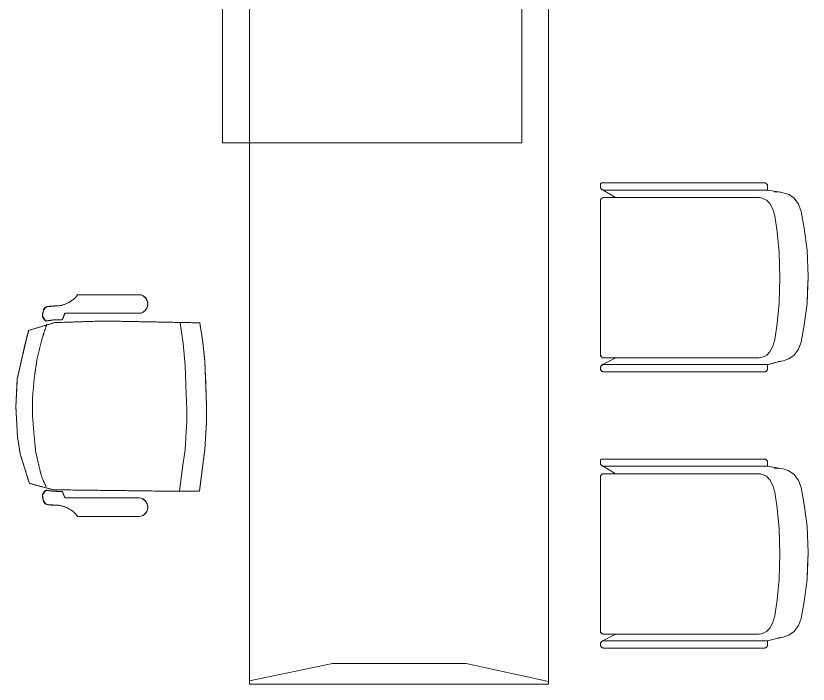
# Model space of a CAD drawing. Extents: x -2050 to 29725, y -1777 to 6820.
# Drawn here: x 15340.1 to 15567.3, y 2563.9 to 2755.5 of the extents above; entities that cross this region are included whole.
import ezdxf

# ---------------------------------------------------------------- set-up
doc = ezdxf.new("R2010")
doc.units = 0
doc.header["$LTSCALE"] = 25
doc.header["$MEASUREMENT"] = 0
doc.layers.get('0').update_dxf_attribs({"color": 9, "lineweight": 9})
doc.layers.add('05', color=9, linetype='Continuous', lineweight=9)
doc.layers.add('40', color=9, linetype='Continuous', lineweight=9)

# ---------------------------------------------------------------- blocks, each defined once
blk = doc.blocks.new('Group-32-1')
for p, q in [((384804.5516, 69159.371), (384804.573, 69159.3356)), ((384804.5731, 69159.3699), (384804.573, 69159.3694)), ((384804.573, 69159.3694), (384804.573, 69159.3689)), ((384804.573, 69159.3689), (384804.573, 69158.9239)), ((384804.5732, 69159.3709), (384804.5731, 69159.3704)), ((384804.5731, 69159.3704), (384804.5731, 69159.3699)), ((384804.5733, 69159.3713), (384804.5732, 69159.3709)), ((384804.5735, 69159.3718), (384804.5733, 69159.3713)), ((384804.5736, 69159.3723), (384804.5735, 69159.3718)), ((384804.5738, 69159.3727), (384804.5736, 69159.3723)), ((384804.574, 69159.3732), (384804.5738, 69159.3727)), ((384804.5742, 69159.3736), (384804.574, 69159.3732)), ((384804.5745, 69159.374), (384804.5742, 69159.3736)), ((384804.5747, 69159.3745), (384804.5745, 69159.374)), ((384804.575, 69159.3749), (384804.5747, 69159.3745)), ((384804.5753, 69159.3752), (384804.575, 69159.3749)), ((384804.5756, 69159.3756), (384804.5753, 69159.3752)), ((384804.576, 69159.376), (384804.5756, 69159.3756)), ((384804.5763, 69159.3763), (384804.576, 69159.376)), ((384804.5767, 69159.3766), (384804.5763, 69159.3763)), ((384804.5771, 69159.3769), (384804.5767, 69159.3766)), ((384804.5775, 69159.3772), (384804.5771, 69159.3769)), ((384804.5779, 69159.3775), (384804.5775, 69159.3772)), ((384804.5783, 69159.3777), (384804.5779, 69159.3775)), ((384804.5788, 69159.3779), (384804.5783, 69159.3777)), ((384804.5792, 69159.3781), (384804.5788, 69159.3779)), ((384804.5797, 69159.3783), (384804.5792, 69159.3781)), ((384804.5801, 69159.3785), (384804.5797, 69159.3783)), ((384804.5806, 69159.3786), (384804.5801, 69159.3785)), ((384804.5811, 69159.3787), (384804.5806, 69159.3786)), ((384804.5816, 69159.3788), (384804.5811, 69159.3787)), ((384804.5821, 69159.3789), (384804.5816, 69159.3788)), ((384804.5825, 69159.3789), (384804.5821, 69159.3789)), ((384804.583, 69159.3789), (384804.5825, 69159.3789)), ((384805.023, 69159.3789), (384804.583, 69159.3789)), ((384805.0235, 69159.3789), (384805.023, 69159.3789)), ((384805.024, 69159.3789), (384805.0235, 69159.3789)), ((384805.0245, 69159.3788), (384805.024, 69159.3789)), ((384805.0249, 69159.3787), (384805.0245, 69159.3788)), ((384805.0254, 69159.3786), (384805.0249, 69159.3787)), ((384805.0259, 69159.3785), (384805.0254, 69159.3786)), ((384805.0264, 69159.3783), (384805.0259, 69159.3785)), ((384805.0268, 69159.3781), (384805.0264, 69159.3783)), ((384805.0273, 69159.3779), (384805.0268, 69159.3781)), ((384805.0277, 69159.3777), (384805.0273, 69159.3779)), ((384805.0281, 69159.3775), (384805.0277, 69159.3777)), ((384805.0285, 69159.3772), (384805.0281, 69159.3775)), ((384805.029, 69159.3769), (384805.0285, 69159.3772)), ((384805.0293, 69159.3766), (384805.029, 69159.3769)), ((384805.0297, 69159.3763), (384805.0293, 69159.3766)), ((384805.0301, 69159.376), (384805.0297, 69159.3763)), ((384805.0304, 69159.3756), (384805.0301, 69159.376)), ((384805.0307, 69159.3752), (384805.0304, 69159.3756)), ((384805.031, 69159.3749), (384805.0307, 69159.3752)), ((384805.0313, 69159.3745), (384805.031, 69159.3749)), ((384805.0316, 69159.374), (384805.0313, 69159.3745)), ((384805.0318, 69159.3736), (384805.0316, 69159.374)), ((384805.032, 69159.3732), (384805.0318, 69159.3736)), ((384805.0322, 69159.3727), (384805.032, 69159.3732)), ((384805.0324, 69159.3723), (384805.0322, 69159.3727)), ((384805.0326, 69159.3718), (384805.0324, 69159.3723)), ((384805.0327, 69159.3713), (384805.0326, 69159.3718)), ((384805.0328, 69159.3709), (384805.0327, 69159.3713)), ((384805.0329, 69159.3704), (384805.0328, 69159.3709)), ((384805.0329, 69159.3699), (384805.0329, 69159.3704)), ((384805.033, 69159.3694), (384805.0329, 69159.3699)), ((384805.0521, 69159.3725), (384805.033, 69159.3345)), ((384805.033, 69159.3689), (384805.033, 69159.3694)), ((384805.033, 69158.9322), (384805.033, 69159.3689)), ((384805.033, 69158.9322), (384805.033, 69158.9322)), ((384804.5516, 69158.8992), (384804.558, 69158.8616)), ((384805.0524, 69158.8992), (384805.0423, 69158.8616))]:
    blk.add_line(p, q)
at = {"flags": 128}
for points in [[(384804.5309, 69158.9092), (384804.5309, 69158.9087), (384804.531, 69158.9082), (384804.531, 69158.9077), (384804.5311, 69158.9072), (384804.5312, 69158.9068), (384804.5314, 69158.9063), (384804.5315, 69158.9058), (384804.5317, 69158.9054), (384804.5319, 69158.9049), (384804.5321, 69158.9045), (384804.5324, 69158.904), (384804.5326, 69158.9036), (384804.5329, 69158.9032), (384804.5332, 69158.9028), (384804.5335, 69158.9025), (384804.5339, 69158.9021), (384804.5342, 69158.9018), (384804.5346, 69158.9015), (384804.535, 69158.9012), (384804.5354, 69158.9009), (384804.5358, 69158.9006), (384804.5362, 69158.9004), (384804.5367, 69158.9001), (384804.5371, 69158.8999), (384804.5376, 69158.8998), (384804.538, 69158.8996), (384804.5385, 69158.8995), (384804.539, 69158.8994), (384804.5395, 69158.8993), (384804.54, 69158.8992), (384804.5404, 69158.8992), (384804.5409, 69158.8992), (384804.5516, 69158.8992), (384804.5516, 69159.3689), (384804.5516, 69159.3694), (384804.5516, 69159.3699), (384804.5515, 69159.3704), (384804.5515, 69159.3709), (384804.5513, 69159.3713), (384804.5512, 69159.3718), (384804.5511, 69159.3723), (384804.5509, 69159.3727), (384804.5507, 69159.3732), (384804.5505, 69159.3736), (384804.5502, 69159.374), (384804.55, 69159.3745), (384804.5497, 69159.3749), (384804.5494, 69159.3752), (384804.5491, 69159.3756), (384804.5487, 69159.376), (384804.5484, 69159.3763), (384804.548, 69159.3766), (384804.5476, 69159.3769), (384804.5472, 69159.3772), (384804.5468, 69159.3775), (384804.5464, 69159.3777), (384804.5459, 69159.3779), (384804.5455, 69159.3781), (384804.545, 69159.3783), (384804.5445, 69159.3785), (384804.5441, 69159.3786), (384804.5436, 69159.3787), (384804.5431, 69159.3788), (384804.5426, 69159.3789), (384804.5421, 69159.3789), (384804.5416, 69159.3789), (384804.5359, 69159.3789), (384804.5357, 69159.3789), (384804.5354, 69159.3789), (384804.5352, 69159.3788), (384804.535, 69159.3788), (384804.5347, 69159.3788), (384804.5345, 69159.3787), (384804.5343, 69159.3786), (384804.534, 69159.3785), (384804.5338, 69159.3784), (384804.5336, 69159.3783), (384804.5334, 69159.3782), (384804.5332, 69159.3781), (384804.533, 69159.3779), (384804.5328, 69159.3778), (384804.5326, 69159.3776), (384804.5324, 69159.3774), (384804.5322, 69159.3773), (384804.5321, 69159.3771), (384804.5319, 69159.3769), (384804.5318, 69159.3767), (384804.5316, 69159.3765), (384804.5315, 69159.3763), (384804.5314, 69159.376), (384804.5313, 69159.3758), (384804.5312, 69159.3756), (384804.5312, 69159.3754), (384804.5311, 69159.3751), (384804.531, 69159.3749), (384804.531, 69159.3746), (384804.531, 69159.3744), (384804.5309, 69159.3741), (384804.5309, 69159.3739), (384804.5309, 69158.9092)], [(384805.0521, 69158.8992), (384805.0628, 69158.8992), (384805.0633, 69158.8992), (384805.0638, 69158.8992), (384805.0642, 69158.8993), (384805.0647, 69158.8994), (384805.0652, 69158.8995), (384805.0657, 69158.8996), (384805.0661, 69158.8998), (384805.0666, 69158.8999), (384805.0671, 69158.9001), (384805.0675, 69158.9004), (384805.0679, 69158.9006), (384805.0683, 69158.9009), (384805.0687, 69158.9012), (384805.0691, 69158.9015), (384805.0695, 69158.9018), (384805.0698, 69158.9021), (384805.0702, 69158.9025), (384805.0705, 69158.9028), (384805.0708, 69158.9032), (384805.0711, 69158.9036), (384805.0714, 69158.904), (384805.0716, 69158.9045), (384805.0718, 69158.9049), (384805.072, 69158.9054), (384805.0722, 69158.9058), (384805.0723, 69158.9063), (384805.0725, 69158.9068), (384805.0726, 69158.9072), (384805.0727, 69158.9077), (384805.0727, 69158.9082), (384805.0728, 69158.9087), (384805.0728, 69158.9092), (384805.0728, 69159.3689), (384805.0728, 69159.3694), (384805.0727, 69159.3699), (384805.0727, 69159.3704), (384805.0726, 69159.3709), (384805.0725, 69159.3713), (384805.0723, 69159.3718), (384805.0722, 69159.3723), (384805.072, 69159.3727), (384805.0718, 69159.3732), (384805.0716, 69159.3736), (384805.0714, 69159.374), (384805.0711, 69159.3745), (384805.0708, 69159.3749), (384805.0705, 69159.3752), (384805.0702, 69159.3756), (384805.0698, 69159.376), (384805.0695, 69159.3763), (384805.0691, 69159.3766), (384805.0687, 69159.3769), (384805.0683, 69159.3772), (384805.0679, 69159.3775), (384805.0675, 69159.3777), (384805.0671, 69159.3779), (384805.0666, 69159.3781), (384805.0661, 69159.3783), (384805.0657, 69159.3785), (384805.0652, 69159.3786), (384805.0647, 69159.3787), (384805.0642, 69159.3788), (384805.0638, 69159.3789), (384805.0633, 69159.3789), (384805.0628, 69159.3789), (384805.0621, 69159.3789), (384805.0616, 69159.3789), (384805.0611, 69159.3789), (384805.0606, 69159.3788), (384805.0601, 69159.3787), (384805.0596, 69159.3786), (384805.0592, 69159.3785), (384805.0587, 69159.3783), (384805.0582, 69159.3781), (384805.0578, 69159.3779), (384805.0574, 69159.3777), (384805.0569, 69159.3775), (384805.0565, 69159.3772), (384805.0561, 69159.3769), (384805.0557, 69159.3766), (384805.0554, 69159.3763), (384805.055, 69159.376), (384805.0547, 69159.3756), (384805.0543, 69159.3752), (384805.054, 69159.3749), (384805.0538, 69159.3745), (384805.0535, 69159.374), (384805.0533, 69159.3736), (384805.053, 69159.3732), (384805.0528, 69159.3727), (384805.0527, 69159.3723), (384805.0525, 69159.3718), (384805.0524, 69159.3713), (384805.0523, 69159.3709), (384805.0522, 69159.3704), (384805.0521, 69159.3699), (384805.0521, 69159.3694), (384805.0521, 69159.3689), (384805.0521, 69158.8992)]]:
    blk.add_lwpolyline(points, close=True, dxfattribs=at)
for points in [[(384804.5309, 69158.9092, 0.414214), (384804.5409, 69158.8992), (384804.5516, 69158.8992), (384804.5516, 69159.3689, 0.414214), (384804.5416, 69159.3789), (384804.5359, 69159.3789, 0.414214), (384804.5309, 69159.3739)], [(384805.0521, 69158.8992), (384805.0628, 69158.8992, 0.414214), (384805.0728, 69158.9092), (384805.0728, 69159.3689, 0.414214), (384805.0628, 69159.3789), (384805.0621, 69159.3789, 0.414214), (384805.0521, 69159.3689)]]:
    blk.add_lwpolyline(points, format="xyb", close=True, dxfattribs=at)
blk.add_lwpolyline([(384805.033, 69158.9322), (384805.033, 69159.3689, 0.414214), (384805.023, 69159.3789), (384804.583, 69159.3789, 0.414214), (384804.573, 69159.3689), (384804.573, 69158.9239), (384804.5738, 69158.9202)], format="xyb", dxfattribs=at)
for points in [[(384804.573, 69158.9322), (384804.573, 69158.9239), (384804.5752, 69158.9142), (384804.5804, 69158.903), (384804.5903, 69158.8926), (384804.6064, 69158.8839), (384804.6258, 69158.8783), (384804.6716, 69158.8721), (384804.7307, 69158.8665), (384804.803, 69158.8644)], [(384805.033, 69158.9322), (384805.033, 69158.9239), (384805.0308, 69158.9142), (384805.0256, 69158.903), (384805.0157, 69158.8926), (384804.9996, 69158.8839), (384804.9803, 69158.8783), (384804.9344, 69158.8721), (384804.8753, 69158.8665), (384804.803, 69158.8644)], [(384804.5569, 69158.8806), (384804.5569, 69158.8686), (384804.5592, 69158.8546), (384804.5647, 69158.8386), (384804.5752, 69158.8236), (384804.5922, 69158.8111), (384804.6127, 69158.8031), (384804.6612, 69158.7941), (384804.7237, 69158.7861), (384804.8002, 69158.7831)], [(384805.0434, 69158.8658), (384805.0434, 69158.8686), (384805.0412, 69158.8546), (384805.0357, 69158.8386), (384805.0252, 69158.8236), (384805.0082, 69158.8111), (384804.9877, 69158.8031), (384804.9392, 69158.7941), (384804.8767, 69158.7861), (384804.8002, 69158.7831)]]:
    blk.add_lwpolyline(points, dxfattribs=at)
at = {"layer": '40'}
blk.add_lwpolyline([(384805.023, 69159.3789), (384804.583, 69159.3789, 0.414214), (384804.573, 69159.3689), (384804.573, 69159.3366), (384804.573, 69159.3356), (384804.5516, 69159.371), (384804.551, 69159.3725, 0.309775), (384804.5416, 69159.3789), (384804.5359, 69159.3789, 0.413784), (384804.5309, 69159.3739), (384804.5309, 69158.9092, 0.414214), (384804.5409, 69158.8992), (384804.5516, 69158.8992), (384804.5569, 69158.8686), (384804.5592, 69158.8546), (384804.5647, 69158.8386), (384804.5752, 69158.8236), (384804.5922, 69158.8111), (384804.6127, 69158.8031), (384804.6612, 69158.7941), (384804.7237, 69158.7861), (384804.8002, 69158.7831), (384804.8384, 69158.7846), (384804.8767, 69158.7861), (384804.9392, 69158.7941), (384804.9877, 69158.8031), (384805.0082, 69158.8111), (384805.0252, 69158.8236), (384805.0357, 69158.8386), (384805.0412, 69158.8546), (384805.0473, 69158.8804), (384805.0524, 69158.8992), (384805.0628, 69158.8992, 0.414214), (384805.0728, 69158.9092), (384805.0728, 69159.3689, 0.781144), (384805.0521, 69159.3725), (384805.033, 69159.3345), (384805.033, 69159.3689, 0.407263), (384805.0232, 69159.3789)], format="xyb", close=True, dxfattribs=at)
blk = doc.blocks.new('Group-258-1')
at = {"linetype": 'Continuous'}
for p, q in [((384800.0983, 69164.505), (384800.0936, 69164.5084)), ((384800.71, 69164.505), (384800.7146, 69164.5084)), ((384800.2257, 69164.3995), (384800.1668, 69164.4084)), ((384800.6491, 69164.4097), (384800.5895, 69164.4019)), ((384800.2892, 69164.3936), (384800.2257, 69164.3995)), ((384800.3717, 69164.3904), (384800.2892, 69164.3936)), ((384800.4137, 69164.389), (384800.3717, 69164.3904)), ((384800.4502, 69164.389), (384800.4137, 69164.389)), ((384800.4792, 69164.3908), (384800.4502, 69164.389)), ((384800.5299, 69164.394), (384800.4792, 69164.3908)), ((384800.5895, 69164.4019), (384800.5299, 69164.394))]:
    blk.add_line(p, q, dxfattribs=at)
at = {"linetype": 'Continuous', "flags": 128}
for points in [[(384800.0862, 69164.6997), (384800.0862, 69164.6409), (384800.0862, 69164.6409)], [(384800.722, 69164.6997), (384800.722, 69164.6409), (384800.722, 69164.6409)], [(384800.0862, 69164.6409), (384800.0862, 69164.5259), (384800.0862, 69164.6409)], [(384800.1395, 69164.5259), (384800.1395, 69164.6409), (384800.1395, 69164.6409)], [(384800.6687, 69164.5259), (384800.6687, 69164.6409), (384800.6687, 69164.6409)], [(384800.722, 69164.6409), (384800.722, 69164.5259), (384800.722, 69164.6409)], [(384800.0862, 69164.5259), (384800.0862, 69164.5259), (384800.087, 69164.52)], [(384800.0862, 69164.5259), (384800.087, 69164.52), (384800.087, 69164.52)], [(384800.1387, 69164.52), (384800.1387, 69164.52), (384800.1395, 69164.5259)], [(384800.1387, 69164.52), (384800.1395, 69164.5259), (384800.1395, 69164.5259)], [(384800.6695, 69164.52), (384800.6695, 69164.52), (384800.6687, 69164.5259)], [(384800.6695, 69164.52), (384800.6687, 69164.5259), (384800.6687, 69164.5259)], [(384800.722, 69164.5259), (384800.722, 69164.5259), (384800.7213, 69164.52)], [(384800.722, 69164.5259), (384800.7213, 69164.52), (384800.7213, 69164.52)], [(384800.087, 69164.52), (384800.087, 69164.52), (384800.0892, 69164.5143)], [(384800.087, 69164.52), (384800.0892, 69164.5143), (384800.0892, 69164.5143)], [(384800.0892, 69164.5143), (384800.0892, 69164.5143), (384800.0929, 69164.5094)], [(384800.0892, 69164.5143), (384800.0936, 69164.5084), (384800.0929, 69164.5094)], [(384800.0977, 69164.5054), (384800.0977, 69164.5054), (384800.1034, 69164.5026)], [(384800.0977, 69164.5054), (384800.1034, 69164.5026), (384800.1034, 69164.5026)], [(384800.1034, 69164.5026), (384800.1034, 69164.5026), (384800.1096, 69164.5011)], [(384800.1034, 69164.5026), (384800.1096, 69164.5011), (384800.1096, 69164.5011)], [(384800.1096, 69164.5011), (384800.1096, 69164.5011), (384800.1161, 69164.5011)], [(384800.1096, 69164.5011), (384800.1161, 69164.5011), (384800.1161, 69164.5011)], [(384800.1161, 69164.5011), (384800.1161, 69164.5011), (384800.1223, 69164.5026)], [(384800.1161, 69164.5011), (384800.1223, 69164.5026), (384800.1223, 69164.5026)], [(384800.1223, 69164.5026), (384800.1223, 69164.5026), (384800.128, 69164.5054)], [(384800.1223, 69164.5026), (384800.128, 69164.5054), (384800.128, 69164.5054)], [(384800.128, 69164.5054), (384800.128, 69164.5054), (384800.1328, 69164.5094)], [(384800.128, 69164.5054), (384800.1328, 69164.5094), (384800.1328, 69164.5094)], [(384800.1328, 69164.5094), (384800.1328, 69164.5094), (384800.1365, 69164.5143)], [(384800.1328, 69164.5094), (384800.1365, 69164.5143), (384800.1365, 69164.5143)], [(384800.1365, 69164.5143), (384800.1365, 69164.5143), (384800.1387, 69164.52)], [(384800.1365, 69164.5143), (384800.1387, 69164.52), (384800.1387, 69164.52)], [(384800.6718, 69164.5143), (384800.6718, 69164.5143), (384800.6695, 69164.52)], [(384800.6718, 69164.5143), (384800.6695, 69164.52), (384800.6695, 69164.52)], [(384800.6754, 69164.5094), (384800.6754, 69164.5094), (384800.6718, 69164.5143)], [(384800.6754, 69164.5094), (384800.6718, 69164.5143), (384800.6718, 69164.5143)], [(384800.6802, 69164.5054), (384800.6802, 69164.5054), (384800.6754, 69164.5094)], [(384800.6802, 69164.5054), (384800.6754, 69164.5094), (384800.6754, 69164.5094)], [(384800.6859, 69164.5026), (384800.6859, 69164.5026), (384800.6802, 69164.5054)], [(384800.6859, 69164.5026), (384800.6802, 69164.5054), (384800.6802, 69164.5054)], [(384800.6922, 69164.5011), (384800.6922, 69164.5011), (384800.6859, 69164.5026)], [(384800.6922, 69164.5011), (384800.6859, 69164.5026), (384800.6859, 69164.5026)], [(384800.6986, 69164.5011), (384800.6986, 69164.5011), (384800.6922, 69164.5011)], [(384800.6986, 69164.5011), (384800.6922, 69164.5011), (384800.6922, 69164.5011)], [(384800.7048, 69164.5026), (384800.7048, 69164.5026), (384800.6986, 69164.5011)], [(384800.7048, 69164.5026), (384800.6986, 69164.5011), (384800.6986, 69164.5011)], [(384800.7105, 69164.5054), (384800.7105, 69164.5054), (384800.7048, 69164.5026)], [(384800.7105, 69164.5054), (384800.7048, 69164.5026), (384800.7048, 69164.5026)], [(384800.719, 69164.5143), (384800.7146, 69164.5084), (384800.7153, 69164.5094)], [(384800.719, 69164.5143), (384800.719, 69164.5143), (384800.7153, 69164.5094)], [(384800.7213, 69164.52), (384800.7213, 69164.52), (384800.719, 69164.5143)], [(384800.7213, 69164.52), (384800.719, 69164.5143), (384800.719, 69164.5143)]]:
    blk.add_lwpolyline(points, close=True, dxfattribs=at)
at = {"linetype": 'Continuous'}
for points in [[(384800.3272, 69164.8751), (384800.2792, 69164.8644), (384800.2312, 69164.8536)], [(384800.4074, 69164.8792), (384800.3673, 69164.8772), (384800.3272, 69164.8751)], [(384800.4932, 69164.8746), (384800.4503, 69164.8769), (384800.4074, 69164.8792)], [(384800.5432, 69164.8666), (384800.5182, 69164.8706), (384800.4932, 69164.8746)], [(384800.6271, 69164.8405), (384800.5851, 69164.8535), (384800.5432, 69164.8666)], [(384800.1886, 69164.8426), (384800.1775, 69164.8055), (384800.1663, 69164.7685)], [(384800.2312, 69164.8536), (384800.2099, 69164.8481), (384800.1886, 69164.8426)], [(384800.6454, 69164.7717), (384800.6363, 69164.8061), (384800.6271, 69164.8405)], [(384800.2746, 69164.8191), (384800.2429, 69164.8115), (384800.2113, 69164.8039)], [(384800.3252, 69164.8264), (384800.2999, 69164.8227), (384800.2746, 69164.8191)], [(384800.3841, 69164.8318), (384800.3546, 69164.8291), (384800.3252, 69164.8264)], [(384800.4307, 69164.8318), (384800.4074, 69164.8318), (384800.3841, 69164.8318)], [(384800.4872, 69164.8271), (384800.4589, 69164.8295), (384800.4307, 69164.8318)], [(384800.5356, 69164.8225), (384800.5114, 69164.8248), (384800.4872, 69164.8271)], [(384800.5919, 69164.8096), (384800.5638, 69164.8161), (384800.5356, 69164.8225)], [(384800.1182, 69164.7571), (384800.1184, 69164.788), (384800.1261, 69164.8013), (384800.1481, 69164.8026)], [(384800.1481, 69164.8026), (384800.1523, 69164.8031), (384800.1616, 69164.7937)], [(384800.1616, 69164.7937), (384800.1601, 69164.7826), (384800.1585, 69164.7715)], [(384800.2113, 69164.8039), (384800.1911, 69164.7972), (384800.1708, 69164.7905)], [(384800.637, 69164.7924), (384800.6046, 69164.8075), (384800.5919, 69164.8096)], [(384800.6601, 69164.8026), (384800.656, 69164.8031), (384800.6466, 69164.7937)], [(384800.6466, 69164.7937), (384800.6482, 69164.7826), (384800.6497, 69164.7715)], [(384800.69, 69164.7571), (384800.6898, 69164.788), (384800.6822, 69164.8013), (384800.6601, 69164.8026)], [(384800.1585, 69164.7715), (384800.1583, 69164.7588), (384800.158, 69164.7461)], [(384800.6491, 69164.4746), (384800.6472, 69164.6232), (384800.6454, 69164.7717)], [(384800.6497, 69164.7715), (384800.65, 69164.7588), (384800.6502, 69164.7461)], [(384800.0854, 69164.7011), (384800.1126, 69164.7212), (384800.1182, 69164.7571)], [(384800.1663, 69164.7685), (384800.1639, 69164.6975), (384800.1616, 69164.6266)], [(384800.7229, 69164.7011), (384800.6957, 69164.7212), (384800.69, 69164.7571)], [(384800.158, 69164.7461), (384800.1488, 69164.7423), (384800.1395, 69164.7385)], [(384800.1395, 69164.7385), (384800.1395, 69164.6897), (384800.1395, 69164.6409)], [(384800.6502, 69164.7461), (384800.6595, 69164.7423), (384800.6687, 69164.7385)], [(384800.6687, 69164.7385), (384800.6687, 69164.6897), (384800.6687, 69164.6409)], [(384800.1616, 69164.6266), (384800.1642, 69164.4892), (384800.1668, 69164.3518)], [(384800.6491, 69164.3531), (384800.6491, 69164.4138), (384800.6491, 69164.4746)], [(384800.1668, 69164.3518), (384800.2302, 69164.3409), (384800.278, 69164.3374)], [(384800.5299, 69164.3374), (384800.5895, 69164.3452), (384800.6491, 69164.3531)], [(384800.278, 69164.3374), (384800.3427, 69164.3349), (384800.4074, 69164.3324)], [(384800.4074, 69164.3324), (384800.4288, 69164.3324), (384800.4502, 69164.3324)], [(384800.4502, 69164.3324), (384800.4901, 69164.3349), (384800.5299, 69164.3374)]]:
    blk.add_open_spline(points, degree=2, dxfattribs=at)
at = {"layer": '40'}
blk.add_lwpolyline([(384800.6491, 69164.3531), (384800.5895, 69164.3452), (384800.5299, 69164.3374), (384800.4502, 69164.3324), (384800.4074, 69164.3324), (384800.3427, 69164.3349), (384800.278, 69164.3374), (384800.2222, 69164.3433), (384800.1668, 69164.3518), (384800.1642, 69164.4892), (384800.1616, 69164.6266), (384800.1639, 69164.6975), (384800.1663, 69164.7685), (384800.1732, 69164.7913), (384800.1886, 69164.8426), (384800.3272, 69164.8751), (384800.4074, 69164.8792), (384800.4932, 69164.8746), (384800.5432, 69164.8666), (384800.6271, 69164.8405), (384800.6454, 69164.7717), (384800.6472, 69164.6232), (384800.6491, 69164.4746), (384800.6491, 69164.4097)], close=True, dxfattribs=at)
for points in [[(384800.1395, 69164.7385), (384800.158, 69164.7461), (384800.1583, 69164.7588), (384800.1585, 69164.7715), (384800.1616, 69164.7937), (384800.1481, 69164.8026, 0.293897), (384800.1206, 69164.7899), (384800.1182, 69164.7571, -0.205), (384800.0854, 69164.7011), (384800.0862, 69164.6997), (384800.0862, 69164.5259, 0.937941), (384800.1395, 69164.5259)], [(384800.6687, 69164.7385), (384800.6502, 69164.7461), (384800.65, 69164.7588), (384800.6497, 69164.7715), (384800.6466, 69164.7937), (384800.6601, 69164.8026, -0.293897), (384800.6877, 69164.7899), (384800.69, 69164.7571, 0.205), (384800.7229, 69164.7011), (384800.722, 69164.6997), (384800.722, 69164.5259, -0.937941), (384800.6687, 69164.5259)]]:
    blk.add_lwpolyline(points, format="xyb", close=True, dxfattribs=at)
blk = doc.blocks.new('p-ma-audi')
for p, q in [((-7.57, 155.19), (-7.57, 200)), ((-85.7, 155.19), (-7.57, 155.19))]:
    blk.add_line(p, q)
at = {"flags": 128}
for points in [[(-7.57, 200), (-7.57, 214.96), (-93.45, 214.96), (-93.45, 155.19), (-85.7, 155.19)], [(-85.7, 0.04), (-85.7, 0.94), (-61.93, 5.88), (-23.62, 5.88), (0, 0.73), (0, 0), (-85.67, 0)]]:
    blk.add_lwpolyline(points, dxfattribs=at)
for points in [[(-85.7, 200), (-85.7, 0), (0, 0), (0, 200), (-85.7, 200)], [(-85.7, 200), (-85.7, 0), (0, 0), (0, 200)]]:
    blk.add_lwpolyline(points, close=True, dxfattribs=at)

msp = doc.modelspace()

# ---------------------------------------------------------------- block references
at = {"layer": '05', "color": 7}
msp.add_blockref('p-ma-audi', (15492.83, 2563.92), dxfattribs=at)
at = {"layer": '05', "color": 7, "extrusion": (0, 0, -1), "xscale": 100, "yscale": 100, "zscale": -100, "rotation": 270}
for name, p in [('Group-32-1', (-6931445.63, 38483160.72)), ('Group-258-1', (-6931828.05, 38482684.18)), ('Group-32-1', (-6931445.63, 38483081.54))]:
    msp.add_blockref(name, p, dxfattribs=at)

doc.saveas('drawing.dxf')
